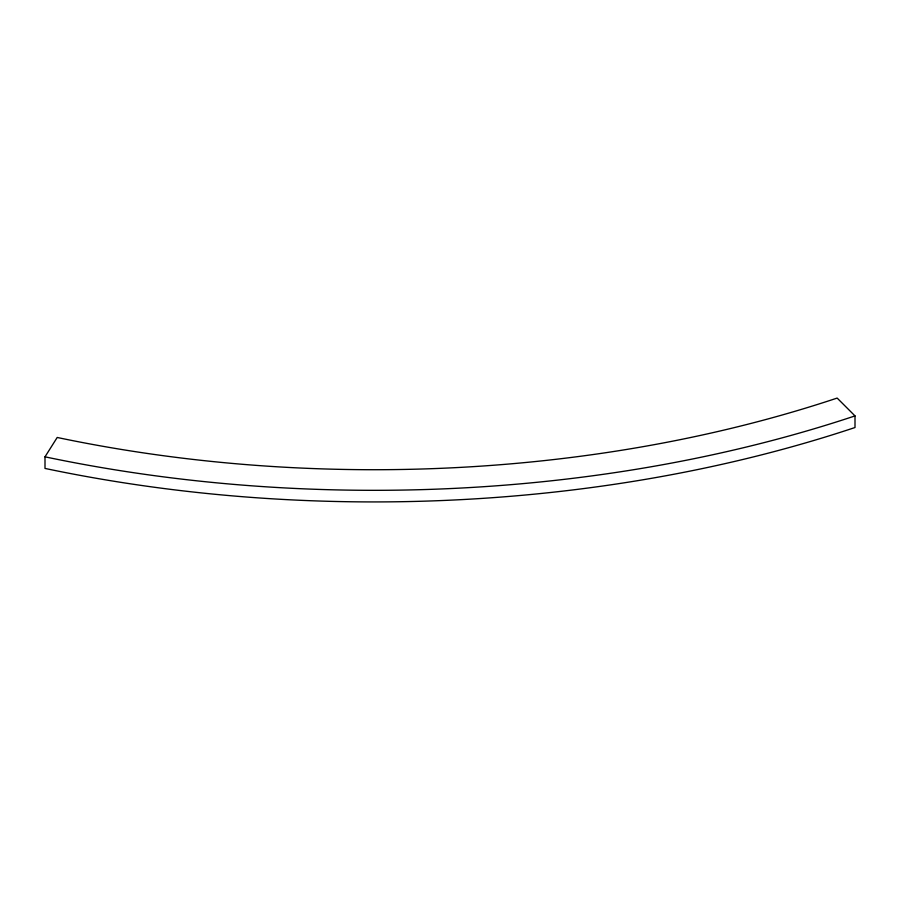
<?xml version="1.0" encoding="UTF-8"?>
<svg xmlns="http://www.w3.org/2000/svg" width="900" height="900" viewBox="0 0 900 900"><rect width="100%" height="100%" fill="white"/><g stroke="black" fill="none" stroke-linecap="round" stroke-linejoin="round"><path stroke-width="1.35" d="M45 456.829L57.206 437.468A926.303 534.791 0 0 0 837.158 398.07L855 415.912L855 427.522A961.976 555.39 0 0 1 45 468.428L45 456.829A961.976 555.39 0 0 0 855 415.912"/></g></svg>
